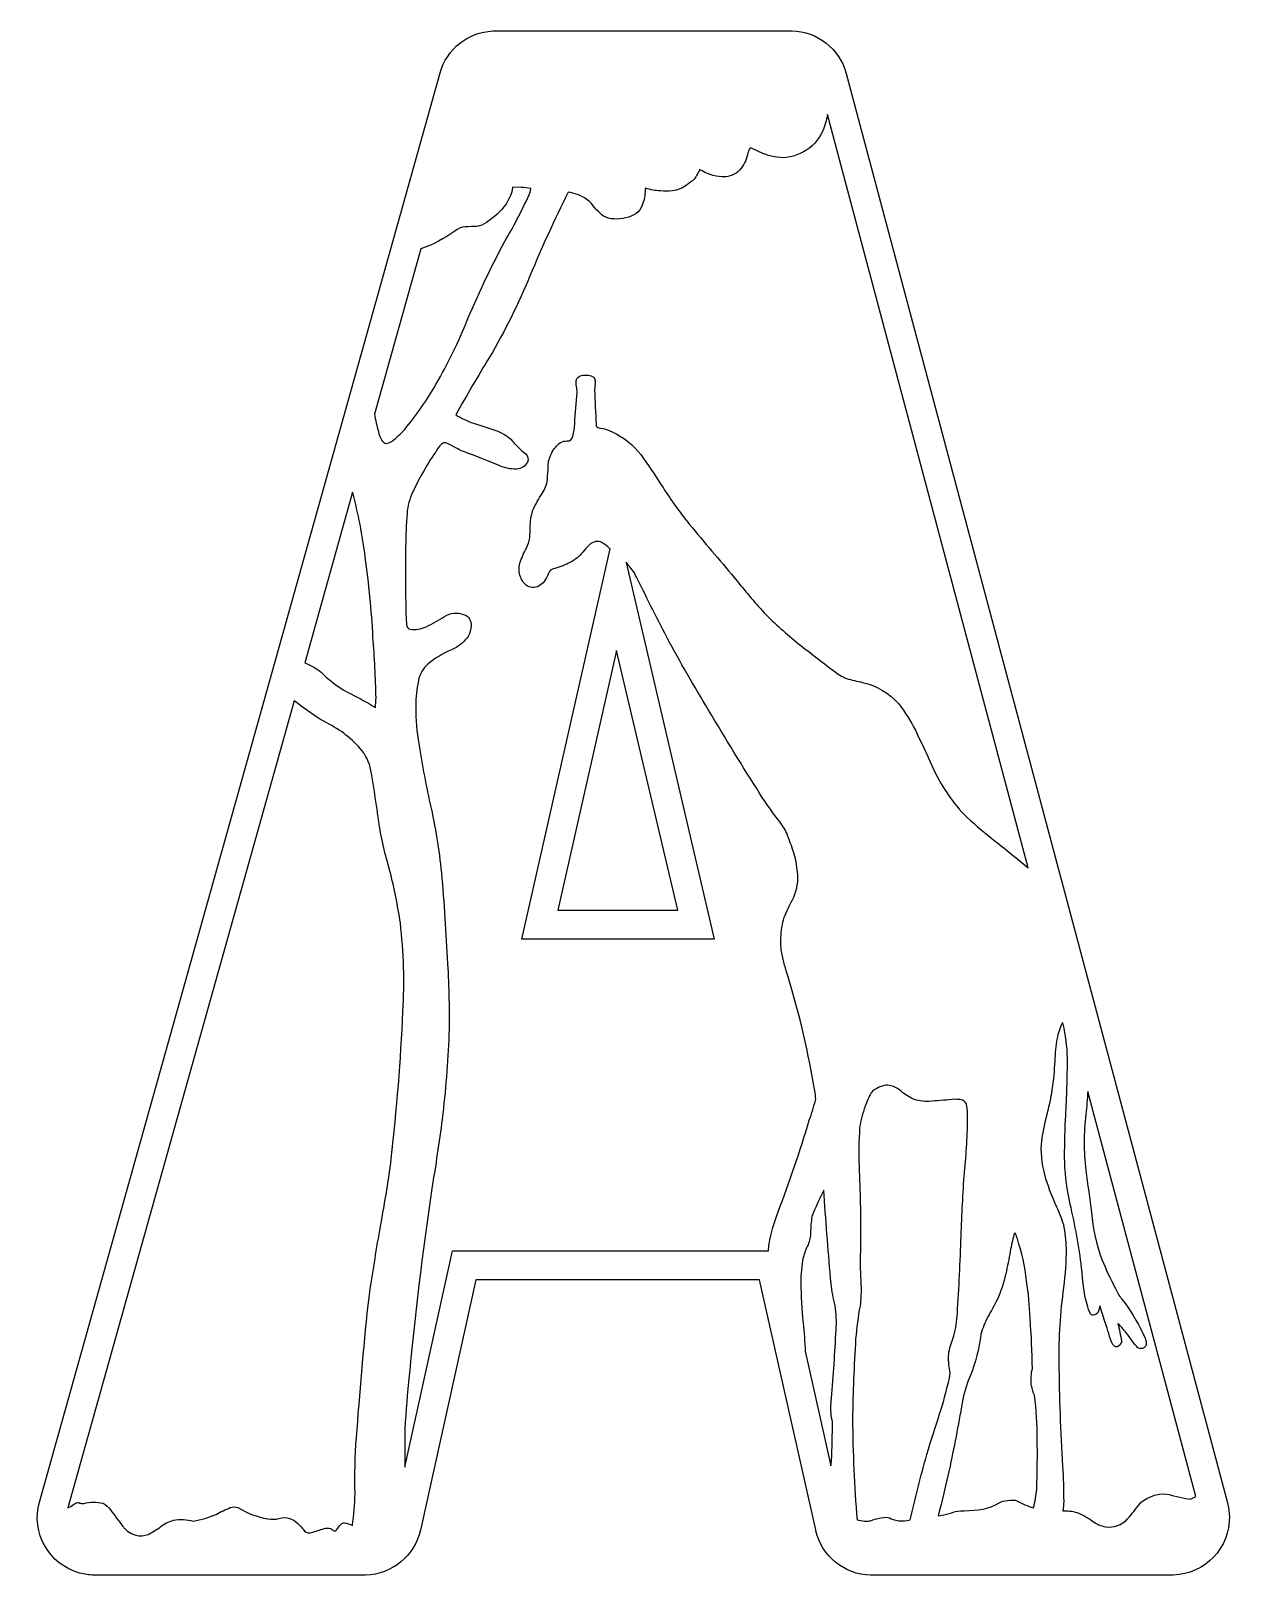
# Model space of a CAD drawing. Extents: x -2 to 1464, y -2 to 1049.
# Drawn here: x -2 to 394, y 539 to 1049 of the extents above; entities that cross this region are included whole.
import ezdxf

# ---------------------------------------------------------------- set-up
doc = ezdxf.new("R2010")
doc.units = 0
doc.header["$MEASUREMENT"] = 0
doc.layers.add('Layer 1', color=7, linetype='Continuous', lineweight=0)

msp = doc.modelspace()

# ---------------------------------------------------------------- linework, layer by layer
at = {"layer": 'Layer 1', "color": 1, "lineweight": 25, "true_color": 0xff0000}
for points, knots in [([(150.49, 1048.82), (142.31, 1048.46), (135.28, 1042.86), (133.1, 1034.97), (133.1, 1034.97), (0.69, 562.76), (0.69, 562.76), (-2.12, 552.61), (3.83, 542.1), (13.98, 539.29), (15.52, 538.88), (17.11, 538.66), (18.71, 538.61), (18.71, 538.61), (108.49, 538.61), (108.49, 538.61), (117.22, 538.85), (124.67, 544.99), (126.59, 553.51), (126.59, 553.51), (144.89, 636.17), (144.89, 636.17), (144.89, 636.17), (238.59, 636.17), (238.59, 636.17), (238.59, 636.17), (257.21, 553.53), (257.21, 553.53), (257.21, 553.53), (257.26, 553.44), (257.26, 553.44), (257.26, 553.44), (257.28, 553.28), (257.28, 553.28), (259.23, 544.84), (266.66, 538.79), (275.33, 538.61), (275.33, 538.61), (375.34, 538.61), (375.34, 538.61), (385.83, 538.9), (394.11, 547.62), (393.86, 558.11), (393.8, 559.6), (393.59, 561.09), (393.23, 562.53), (393.23, 562.53), (267.3, 1034.74), (267.3, 1034.74), (265.1, 1042.94), (257.74, 1048.69), (249.25, 1048.85), (249.25, 1048.85), (150.72, 1048.85), (150.72, 1048.85), (150.72, 1048.85), (150.49, 1048.82), (150.49, 1048.82)], [0, 0, 0, 0, 1, 1, 1, 2, 2, 2, 3, 3, 3, 4, 4, 4, 5, 5, 5, 6, 6, 6, 7, 7, 7, 8, 8, 8, 9, 9, 9, 10, 10, 10, 11, 11, 11, 12, 12, 12, 13, 13, 13, 14, 14, 14, 15, 15, 15, 16, 16, 16, 17, 17, 17, 18, 18, 18, 19, 19, 19, 19]), ([(327.4, 772.27), (323.85, 775.27), (320.24, 778.2), (316.58, 781.05), (313.37, 783.57), (310.24, 786.2), (307.21, 788.94), (304.81, 791.28), (302.66, 793.87), (300.82, 796.68), (298.75, 799.65), (296.98, 802.82), (295.53, 806.13), (293.81, 810.04), (292.01, 813.91), (290.11, 817.74), (288.61, 820.84), (286.77, 823.76), (284.63, 826.45), (281.49, 830.01), (277.32, 832.5), (272.7, 833.57), (270.91, 833.94), (269.14, 834.37), (267.39, 834.86), (265.86, 835.51), (264.43, 836.36), (263.13, 837.4), (259.52, 840.18), (255.88, 842.98), (252.27, 845.75), (248.26, 848.94), (244.43, 852.34), (240.77, 855.93), (237.46, 859.53), (234.28, 863.24), (231.24, 867.07), (231.24, 867.07), (230.27, 868.24), (230.27, 868.24), (225.33, 874.07), (220.42, 879.9), (215.51, 885.75), (212.39, 889.66), (209.47, 893.73), (206.75, 897.93), (204.64, 901.19), (202.47, 904.42), (200.25, 907.61), (197.98, 910.93), (194.97, 913.68), (191.45, 915.62), (189.22, 916.73), (187.71, 917.4), (185.25, 917.78), (184.75, 917.87), (184.63, 918.31), (184.68, 918.82), (184.44, 922.62), (184.25, 926.42), (184.11, 930.22), (184.19, 931.53), (184.55, 933.08), (184.15, 934), (183.41, 935.45), (179.06, 935.59), (178.21, 933.94), (177.78, 931.93), (178.41, 930.52), (178.34, 929.51), (178.03, 925.78), (177.79, 922.8), (177.57, 919.06), (177.5, 917.66), (177.31, 916.26), (176.98, 914.89), (176.81, 913.97), (175.99, 913.31), (175.05, 913.35), (174.3, 913.36), (173.55, 913.2), (172.87, 912.87), (171.6, 911.91), (170.58, 910.66), (169.88, 909.22), (169.18, 907.94), (168.8, 906.49), (168.79, 905.03), (168.73, 903.54), (168.64, 902.05), (168.52, 900.56), (168.32, 898.94), (167.73, 897.38), (166.82, 896.02), (165.64, 894.25), (164.62, 892.39), (163.76, 890.45), (163.17, 888.62), (162.86, 886.72), (162.83, 884.8), (162.82, 883.65), (162.78, 882.5), (162.71, 881.35), (162.54, 880.17), (162.15, 879.02), (161.58, 877.97), (160.74, 876.36), (160.02, 874.69), (159.45, 872.96), (158.99, 871.49), (159.07, 869.89), (159.68, 868.47), (160.03, 867.21), (160.84, 866.12), (161.94, 865.41), (163.32, 864.64), (165.02, 864.78), (166.25, 865.77), (166.9, 866.2), (167.43, 866.77), (167.79, 867.45), (168.35, 868.34), (168.84, 869.26), (169.27, 870.22), (169.67, 870.79), (170.3, 871.16), (170.99, 871.26), (172.8, 871.73), (174.54, 872.4), (176.18, 873.28), (177.94, 874.27), (179.49, 875.58), (180.74, 877.16), (181.26, 877.83), (181.82, 878.47), (182.42, 879.06), (183.5, 880.17), (185.18, 880.46), (186.57, 879.76), (187.42, 879.39), (188.28, 878.42), (189.04, 877.87), (189.04, 877.87), (189.25, 877.66), (189.25, 877.66), (189.25, 877.66), (160.08, 748.74), (160.08, 748.74), (160.08, 748.74), (223.67, 748.74), (223.67, 748.74), (223.67, 748.74), (194.55, 873.24), (194.55, 873.24), (194.55, 873.24), (194.56, 873.25), (194.56, 873.25), (195.59, 871.84), (196.78, 870.79), (197.59, 869.15), (200.98, 862.25), (204.45, 855.37), (207.98, 848.54), (212.37, 840.38), (216.98, 832.33), (221.79, 824.41), (227.31, 815.11), (232.97, 805.9), (238.77, 796.77), (240.83, 793.51), (243.05, 790.37), (245.44, 787.36), (246.4, 786.08), (247.21, 784.69), (247.84, 783.23), (247.86, 783.16), (247.86, 783.09), (247.87, 783.02), (248.26, 781.9), (248.68, 780.79), (249.14, 779.69), (250.34, 776.53), (251.05, 773.2), (251.25, 769.83), (251.42, 767.01), (250.81, 764.2), (249.48, 761.71), (248.45, 759.87), (247.56, 757.95), (246.82, 755.97), (246.11, 753.78), (245.74, 751.49), (245.71, 749.19), (245.61, 747.48), (245.71, 745.77), (245.98, 744.09), (246.55, 741.47), (247.24, 738.88), (248.05, 736.33), (251.9, 723.78), (254.88, 710.97), (256.98, 698.01), (257.12, 697.31), (257.18, 696.61), (257.19, 695.9), (256.6, 693.53), (255.89, 691.19), (255.08, 688.89), (251.99, 678.71), (248.56, 668.63), (244.78, 658.69), (243.5, 655.24), (242.51, 651.7), (241.81, 648.09), (241.69, 647.31), (241.62, 646.51), (241.61, 645.71), (241.61, 645.71), (137.23, 645.71), (137.23, 645.71), (137.23, 645.71), (121.4, 574.3), (121.4, 574.3), (121.4, 574.3), (121.4, 584.71), (121.4, 584.71), (121.61, 590.63), (122.03, 596.54), (122.67, 602.42), (124.68, 623.81), (127.25, 645.14), (130.38, 666.4), (131.62, 673.99), (132.76, 681.6), (133.8, 689.23), (134.88, 698.59), (135.62, 707.98), (136.02, 717.4), (136.18, 725.15), (136.02, 732.9), (135.55, 740.64), (135.04, 750.64), (134.37, 760.62), (133.53, 770.6), (132.74, 778.26), (131.5, 785.87), (129.81, 793.39), (128.24, 800.44), (126.91, 807.54), (125.82, 814.68), (125.22, 818.74), (124.97, 822.85), (125.07, 826.95), (125.18, 829.67), (125.53, 832.38), (126.11, 835.05), (126.72, 837.08), (127.96, 838.87), (129.65, 840.15), (132.19, 842.09), (134.99, 843.67), (137.97, 844.84), (139.69, 845.84), (141.17, 847.18), (142.33, 848.79), (142.84, 849.62), (143.15, 850.56), (143.23, 851.53), (143.49, 852.54), (143.36, 853.61), (142.85, 854.52), (142.39, 855.25), (141.68, 855.78), (140.85, 856.02), (138.78, 856.83), (136.44, 856.58), (134.57, 855.36), (132.6, 854.09), (130.55, 852.95), (128.43, 851.94), (126.76, 851.15), (124.9, 850.88), (123.07, 851.17), (122.8, 851.24), (122.09, 851.7), (121.94, 852.82), (121.73, 857.64), (121.64, 862.47), (121.67, 867.29), (121.52, 874.69), (121.68, 882.09), (122.15, 889.47), (122.37, 891.9), (123.01, 894.27), (124.05, 896.48), (126.51, 901.8), (129.48, 906.86), (132.92, 911.6), (133.28, 912.1), (133.76, 912.5), (134.32, 912.76), (134.64, 912.83), (134.98, 912.79), (135.28, 912.65), (135.28, 912.65), (138.9, 910.7), (138.9, 910.7), (140.61, 909.93), (142.35, 909.25), (144.12, 908.66), (144.12, 908.66), (152.6, 905.21), (152.6, 905.21), (154.41, 904.42), (156.36, 904.01), (158.34, 904.03), (159.88, 904.13), (161.26, 905.02), (161.99, 906.39), (162.33, 907.32), (162.09, 908.37), (161.38, 909.06), (160.82, 909.56), (160.26, 910.03), (159.68, 910.49), (158.71, 911.42), (157.8, 912.4), (156.95, 913.44), (155.62, 914.82), (153.99, 915.88), (152.19, 916.55), (149.54, 917.51), (146.85, 918.4), (144.14, 919.2), (142.1, 919.93), (140.13, 920.86), (138.27, 921.97), (141.84, 928.39), (145.56, 934.73), (149.4, 940.99), (154.48, 949.63), (158.94, 958.61), (162.76, 967.87), (166.67, 977.23), (170.9, 986.47), (175.41, 995.55), (176.45, 995.37), (177.48, 995.13), (178.5, 994.83), (180.83, 993.95), (182.83, 992.38), (184.26, 990.34), (185.12, 989.37), (186.06, 988.47), (187.05, 987.64), (188.13, 987.04), (189.35, 986.71), (190.58, 986.69), (193.15, 986.53), (195.7, 987.16), (197.89, 988.5), (198.76, 989.25), (199.42, 990.2), (199.84, 991.27), (200.56, 992.91), (200.89, 994.69), (200.79, 996.48), (200.78, 996.69), (200.89, 996.74), (200.99, 996.85), (202.57, 996.33), (204.21, 996.03), (205.87, 995.96), (207.18, 995.84), (208.5, 995.84), (209.81, 995.96), (211.54, 996.23), (213.17, 996.91), (214.58, 997.94), (215.47, 998.5), (216.3, 999.14), (217.07, 999.86), (217.76, 1000.88), (218.34, 1001.95), (218.82, 1003.08), (221.02, 1001.6), (223.6, 1000.75), (226.26, 1000.66), (226.26, 1000.66), (227.46, 1000.61), (227.46, 1000.61), (229.44, 1000.8), (231.25, 1001.81), (232.45, 1003.4), (233.66, 1004.9), (234.47, 1006.69), (234.81, 1008.59), (234.95, 1009.15), (235.19, 1009.68), (235.51, 1010.16), (235.77, 1010.16), (236.02, 1010.1), (236.23, 1009.95), (236.23, 1009.95), (239.73, 1008.32), (239.73, 1008.32), (242.18, 1007.29), (244.83, 1006.83), (247.48, 1006.98), (250.7, 1007.43), (253.72, 1008.83), (256.14, 1011), (258.25, 1013.03), (259.74, 1015.6), (260.45, 1018.44), (260.71, 1019.34), (260.91, 1020.25), (261.04, 1021.18), (261.04, 1021.18), (327.4, 772.27), (327.4, 772.27)], [0, 0, 0, 0, 1, 1, 1, 2, 2, 2, 3, 3, 3, 4, 4, 4, 5, 5, 5, 6, 6, 6, 7, 7, 7, 8, 8, 8, 9, 9, 9, 10, 10, 10, 11, 11, 11, 12, 12, 12, 13, 13, 13, 14, 14, 14, 15, 15, 15, 16, 16, 16, 17, 17, 17, 18, 18, 18, 19, 19, 19, 20, 20, 20, 21, 21, 21, 22, 22, 22, 23, 23, 23, 24, 24, 24, 25, 25, 25, 26, 26, 26, 27, 27, 27, 28, 28, 28, 29, 29, 29, 30, 30, 30, 31, 31, 31, 32, 32, 32, 33, 33, 33, 34, 34, 34, 35, 35, 35, 36, 36, 36, 37, 37, 37, 38, 38, 38, 39, 39, 39, 40, 40, 40, 41, 41, 41, 42, 42, 42, 43, 43, 43, 44, 44, 44, 45, 45, 45, 46, 46, 46, 47, 47, 47, 48, 48, 48, 49, 49, 49, 50, 50, 50, 51, 51, 51, 52, 52, 52, 53, 53, 53, 54, 54, 54, 55, 55, 55, 56, 56, 56, 57, 57, 57, 58, 58, 58, 59, 59, 59, 60, 60, 60, 61, 61, 61, 62, 62, 62, 63, 63, 63, 64, 64, 64, 65, 65, 65, 66, 66, 66, 67, 67, 67, 68, 68, 68, 69, 69, 69, 70, 70, 70, 71, 71, 71, 72, 72, 72, 73, 73, 73, 74, 74, 74, 75, 75, 75, 76, 76, 76, 77, 77, 77, 78, 78, 78, 79, 79, 79, 80, 80, 80, 81, 81, 81, 82, 82, 82, 83, 83, 83, 84, 84, 84, 85, 85, 85, 86, 86, 86, 87, 87, 87, 88, 88, 88, 89, 89, 89, 90, 90, 90, 91, 91, 91, 92, 92, 92, 93, 93, 93, 94, 94, 94, 95, 95, 95, 96, 96, 96, 97, 97, 97, 98, 98, 98, 99, 99, 99, 100, 100, 100, 101, 101, 101, 102, 102, 102, 103, 103, 103, 104, 104, 104, 105, 105, 105, 106, 106, 106, 107, 107, 107, 108, 108, 108, 109, 109, 109, 110, 110, 110, 111, 111, 111, 112, 112, 112, 113, 113, 113, 114, 114, 114, 115, 115, 115, 116, 116, 116, 117, 117, 117, 118, 118, 118, 119, 119, 119, 120, 120, 120, 121, 121, 121, 122, 122, 122, 123, 123, 123, 124, 124, 124, 125, 125, 125, 126, 126, 126, 127, 127, 127, 128, 128, 128, 129, 129, 129, 130, 130, 130, 131, 131, 131, 132, 132, 132, 133, 133, 133, 134, 134, 134, 135, 135, 135, 136, 136, 136, 137, 137, 137, 138, 138, 138, 139, 139, 139, 140, 140, 140, 140]), ([(159.88, 997.1), (160.95, 997.13), (162.02, 997.01), (163.05, 996.73), (163.05, 996.73), (163.1, 996.67), (163.1, 996.67), (163, 995.9), (162.76, 995.15), (162.4, 994.47), (160, 989.23), (157.34, 984.12), (154.41, 979.16), (149.67, 970.36), (145.38, 961.33), (141.58, 952.08), (138.57, 944.73), (135.02, 937.6), (130.97, 930.77), (128.13, 926.06), (124.96, 921.56), (121.49, 917.3), (120.16, 915.76), (118.67, 914.37), (117.04, 913.17), (116.47, 912.81), (115.81, 912.59), (115.14, 912.53), (114.64, 912.68), (114.21, 912.99), (113.91, 913.42), (113.29, 914.33), (112.88, 915.37), (112.69, 916.46), (112.18, 918.36), (111.75, 920.28), (111.4, 922.22), (111.4, 922.22), (126.7, 976.82), (126.7, 976.82), (130.72, 978.18), (134.5, 980.16), (137.91, 982.7), (138.9, 983.49), (140.11, 983.98), (141.38, 984.1), (142.66, 984.14), (143.95, 984.19), (145.23, 984.26), (146.38, 984.39), (147.47, 984.83), (148.38, 985.55), (150.91, 987.12), (153.11, 989.16), (154.87, 991.56), (155.97, 993.26), (156.73, 995.17), (157.09, 997.16), (157.09, 997.16), (159.88, 997.1), (159.88, 997.1)], [0, 0, 0, 0, 1, 1, 1, 2, 2, 2, 3, 3, 3, 4, 4, 4, 5, 5, 5, 6, 6, 6, 7, 7, 7, 8, 8, 8, 9, 9, 9, 10, 10, 10, 11, 11, 11, 12, 12, 12, 13, 13, 13, 14, 14, 14, 15, 15, 15, 16, 16, 16, 17, 17, 17, 18, 18, 18, 19, 19, 19, 20, 20, 20, 20]), ([(104.18, 896.34), (106.1, 889.33), (107.48, 882.18), (108.33, 874.96), (109.6, 866.18), (110.45, 857.35), (110.9, 848.49), (111.42, 841.83), (111.76, 835.15), (111.92, 828.47), (111.88, 827.39), (111.82, 826.32), (111.71, 825.25), (109.09, 826.93), (106.36, 828.45), (103.55, 829.78), (100.21, 831.5), (97.14, 833.7), (94.43, 836.32), (93, 837.62), (91.38, 838.69), (89.63, 839.51), (89.32, 839.66), (88.68, 839.92), (88.35, 840.05), (88.35, 840.05), (104.16, 896.43), (104.16, 896.43), (104.16, 896.43), (104.18, 896.34), (104.18, 896.34)], [0, 0, 0, 0, 1, 1, 1, 2, 2, 2, 3, 3, 3, 4, 4, 4, 5, 5, 5, 6, 6, 6, 7, 7, 7, 8, 8, 8, 9, 9, 9, 10, 10, 10, 10]), ([(211.63, 758.28), (211.63, 758.28), (172.03, 758.28), (172.03, 758.28), (172.03, 758.28), (191.4, 844.09), (191.4, 844.09), (191.4, 844.09), (211.63, 758.28), (211.63, 758.28)], [0, 0, 0, 0, 1, 1, 1, 2, 2, 2, 3, 3, 3, 3]), ([(95.61, 820.17), (100.14, 817.97), (104.14, 814.83), (107.36, 810.96), (109.01, 808.77), (110.06, 806.2), (110.42, 803.48), (111.29, 798.2), (112.08, 792.91), (112.8, 787.6), (113.68, 782.07), (114.92, 776.6), (116.52, 771.23), (117.95, 765.58), (119.1, 759.86), (119.95, 754.09), (121.08, 744.41), (121.37, 734.65), (120.81, 724.92), (120.06, 708.65), (118.78, 692.41), (116.97, 676.21), (115.9, 668.27), (114.63, 660.35), (113.14, 652.47), (111.91, 645.37), (110.77, 638.26), (109.72, 631.13), (109.72, 631.13), (109.31, 627.82), (109.31, 627.82), (107.82, 613.25), (106.53, 598.64), (105.43, 584.03), (105.01, 577.88), (104.85, 571.71), (104.98, 565.55), (104.86, 562.03), (104.58, 558.52), (104.14, 555.03), (103.31, 555.47), (102.41, 555.77), (101.49, 555.93), (101.29, 555.91), (101.09, 555.89), (100.9, 555.82), (100.67, 555.71), (100.46, 555.57), (100.31, 555.37), (99.81, 554.84), (99.37, 554.26), (98.99, 553.64), (98.78, 553.45), (98.55, 553.29), (98.29, 553.17), (98.29, 553.17), (98.04, 553.19), (98.04, 553.19), (98.04, 553.19), (97.63, 553.42), (97.63, 553.42), (97.63, 553.42), (97.4, 553.67), (97.4, 553.67), (97.24, 553.81), (97.04, 553.9), (96.84, 553.98), (96.16, 554.21), (95.43, 554.19), (94.75, 553.98), (93.37, 553.51), (91.98, 553.08), (90.58, 552.69), (89.81, 552.45), (88.96, 552.59), (88.33, 553.1), (87.66, 554.04), (86.89, 554.91), (86.04, 555.71), (85.29, 556.41), (84.41, 556.96), (83.46, 557.34), (82.28, 557.71), (81.02, 557.71), (79.85, 557.32), (78.66, 556.97), (77.4, 556.95), (76.2, 557.25), (72.68, 557.77), (69.31, 559.04), (66.31, 560.97), (65.48, 561.22), (64.59, 561.2), (63.77, 560.9), (62.16, 560.25), (60.59, 559.51), (59.06, 558.68), (56.67, 557.6), (54.14, 556.86), (51.55, 556.48), (49.41, 557.01), (47.18, 557.11), (45, 556.75), (43.38, 556.31), (41.88, 555.54), (40.58, 554.48), (39.32, 553.59), (38.01, 552.79), (36.65, 552.08), (33.98, 551.05), (30.96, 551.76), (29.01, 553.85), (28.75, 554.11), (28.5, 554.39), (28.28, 554.69), (26.92, 556.54), (25.53, 558.38), (24.13, 560.2), (23.48, 561.07), (22.65, 561.8), (21.71, 562.35), (19.63, 562.85), (17.47, 562.81), (15.4, 562.26), (15.4, 562.26), (14.95, 562.24), (14.95, 562.24), (14.51, 562.26), (14.08, 562.36), (13.68, 562.56), (13.68, 562.56), (13.36, 562.58), (13.36, 562.58), (12.84, 562.51), (12.35, 562.3), (11.93, 561.97), (11.39, 561.49), (10.76, 561.11), (10.07, 560.86), (10.07, 560.86), (84.85, 827.53), (84.85, 827.53), (87.49, 825.46), (92.64, 821.72), (95.61, 820.17)], [0, 0, 0, 0, 1, 1, 1, 2, 2, 2, 3, 3, 3, 4, 4, 4, 5, 5, 5, 6, 6, 6, 7, 7, 7, 8, 8, 8, 9, 9, 9, 10, 10, 10, 11, 11, 11, 12, 12, 12, 13, 13, 13, 14, 14, 14, 15, 15, 15, 16, 16, 16, 17, 17, 17, 18, 18, 18, 19, 19, 19, 20, 20, 20, 21, 21, 21, 22, 22, 22, 23, 23, 23, 24, 24, 24, 25, 25, 25, 26, 26, 26, 27, 27, 27, 28, 28, 28, 29, 29, 29, 30, 30, 30, 31, 31, 31, 32, 32, 32, 33, 33, 33, 34, 34, 34, 35, 35, 35, 36, 36, 36, 37, 37, 37, 38, 38, 38, 39, 39, 39, 40, 40, 40, 41, 41, 41, 42, 42, 42, 43, 43, 43, 44, 44, 44, 45, 45, 45, 46, 46, 46, 47, 47, 47, 48, 48, 48, 48]), ([(338.78, 721.07), (339.02, 720.5), (339.18, 719.91), (339.26, 719.3), (340.01, 715.64), (340.39, 711.91), (340.37, 708.17), (340.31, 701.81), (340.11, 695.45), (339.75, 689.1), (339.49, 684.35), (339.39, 679.6), (339.46, 674.85), (339.67, 670.27), (340.27, 665.71), (341.25, 661.22), (342.93, 654.28), (344.2, 647.23), (345.04, 640.14), (345.45, 636.13), (345.73, 631.94), (346.84, 628.07), (347.12, 626.88), (347.42, 625.87), (348.06, 624.84), (348.43, 624.11), (350.47, 624.46), (350.75, 626.23), (350.75, 626.23), (351.03, 627.55), (351.03, 627.55), (351.03, 627.55), (352.82, 622.06), (352.82, 622.06), (353.76, 619.72), (354.16, 617.08), (355.35, 614.85), (356.74, 612.67), (358.39, 615.32), (358.24, 615.94), (357.87, 617.86), (357.48, 619.77), (357.06, 621.68), (357.06, 621.68), (357.09, 621.79), (357.09, 621.79), (358.22, 620.56), (359.31, 619.29), (360.35, 617.98), (361.43, 616.62), (362.3, 614.88), (363.63, 613.76), (365.2, 612.92), (366.48, 614), (366.42, 615.33), (366.31, 616.41), (365.82, 617.42), (365.33, 618.39), (363.44, 622.49), (361.06, 626.36), (358.26, 629.91), (357.44, 630.96), (356.76, 632.12), (356.24, 633.35), (354.56, 636.44), (353.07, 639.63), (351.77, 642.9), (349.93, 647.88), (348.75, 653.08), (348.28, 658.37), (347.7, 663.04), (347.09, 667.7), (346.44, 672.36), (345.72, 678.51), (345.72, 684.72), (346.47, 690.86), (346.71, 693.36), (346.93, 695.87), (347.12, 698.37), (347.12, 698.37), (382.77, 564.62), (382.77, 564.62), (382.19, 564.32), (381.62, 564.01), (381.05, 563.69), (379.24, 563.82), (375.7, 564.72), (373.93, 565.23), (369.51, 566.26), (365.14, 563.31), (364.27, 562.17), (362.96, 560.48), (361.61, 558.82), (360.23, 557.18), (358.39, 555.18), (355.68, 554.19), (352.98, 554.55), (351.42, 554.85), (349.95, 555.49), (348.67, 556.43), (347.06, 557.62), (345.31, 558.58), (343.45, 559.31), (341.97, 559.75), (340.42, 559.92), (338.87, 559.81), (339.02, 560.85), (339.1, 561.9), (339.12, 562.94), (339.12, 566.84), (338.99, 570.73), (338.73, 574.62), (338.06, 586.02), (337.66, 597.43), (337.53, 608.84), (337.44, 617.14), (337.95, 625.44), (339.07, 633.67), (339.63, 637.94), (339.91, 642.25), (339.91, 646.55), (339.88, 649.2), (339.58, 651.84), (339.01, 654.42), (338.38, 656.44), (337.62, 658.42), (336.74, 660.34), (335.37, 663.35), (334.17, 666.44), (333.16, 669.59), (331.98, 673.24), (331.47, 677.08), (331.66, 680.91), (331.95, 683.91), (332.51, 686.87), (333.31, 689.78), (334.94, 695.91), (335.89, 702.19), (336.17, 708.53), (336.28, 711), (336.53, 713.46), (336.92, 715.9), (337.29, 717.64), (337.86, 719.34), (338.6, 720.96), (338.62, 721.02), (338.67, 721.08), (338.73, 721.12), (338.73, 721.12), (338.78, 721.07), (338.78, 721.07)], [0, 0, 0, 0, 1, 1, 1, 2, 2, 2, 3, 3, 3, 4, 4, 4, 5, 5, 5, 6, 6, 6, 7, 7, 7, 8, 8, 8, 9, 9, 9, 10, 10, 10, 11, 11, 11, 12, 12, 12, 13, 13, 13, 14, 14, 14, 15, 15, 15, 16, 16, 16, 17, 17, 17, 18, 18, 18, 19, 19, 19, 20, 20, 20, 21, 21, 21, 22, 22, 22, 23, 23, 23, 24, 24, 24, 25, 25, 25, 26, 26, 26, 27, 27, 27, 28, 28, 28, 29, 29, 29, 30, 30, 30, 31, 31, 31, 32, 32, 32, 33, 33, 33, 34, 34, 34, 35, 35, 35, 36, 36, 36, 37, 37, 37, 38, 38, 38, 39, 39, 39, 40, 40, 40, 41, 41, 41, 42, 42, 42, 43, 43, 43, 44, 44, 44, 45, 45, 45, 46, 46, 46, 47, 47, 47, 48, 48, 48, 49, 49, 49, 50, 50, 50, 50]), ([(281.52, 700.43), (282.8, 700.16), (284, 699.6), (285.03, 698.8), (286.3, 697.71), (287.69, 696.78), (289.18, 696.03), (290.9, 695.33), (292.75, 695.03), (294.6, 695.15), (297.16, 695.32), (299.72, 695.52), (302.27, 695.76), (303.41, 695.89), (304.56, 695.82), (305.67, 695.56), (306.5, 695.21), (307.08, 694.44), (307.17, 693.54), (307.34, 692.53), (307.41, 691.5), (307.37, 690.48), (307.34, 684.21), (307, 677.95), (306.35, 671.72), (305.84, 664.68), (305.46, 657.63), (305.22, 650.57), (304.95, 642.07), (304.54, 633.58), (303.99, 625.1), (303.83, 622.6), (303.45, 620.12), (302.86, 617.68), (302.2, 615.93), (301.64, 614.13), (301.2, 612.31), (300.98, 610.5), (301.04, 608.66), (301.41, 606.87), (301.63, 605.85), (301.62, 604.79), (301.36, 603.78), (300.49, 599.79), (299.42, 595.83), (298.14, 591.95), (296.69, 587.47), (295.28, 583), (293.9, 578.5), (291.92, 571.32), (290.08, 564.11), (288.39, 556.86), (286.16, 556.11), (282.7, 556.65), (281.62, 557.51), (280.45, 558.15), (277.03, 557.27), (275.33, 556.59), (274.48, 556.33), (272.43, 556.38), (270.86, 556.93), (269.94, 567.98), (269.44, 579.05), (269.37, 590.13), (269.48, 598.98), (269.82, 607.81), (270.39, 616.64), (270.69, 620.31), (271.18, 623.95), (271.84, 627.57), (272.13, 629.86), (272.24, 632.16), (272.15, 634.47), (272.04, 636.8), (271.94, 639.12), (271.84, 641.45), (272, 647.66), (272.04, 653.86), (271.95, 660.07), (271.95, 660.07), (271.93, 661.34), (271.93, 661.34), (271.81, 665.45), (271.68, 669.56), (271.54, 673.67), (271.38, 677.95), (271.44, 682.22), (271.7, 686.49), (272.02, 688.91), (272.65, 691.28), (273.56, 693.54), (274.07, 695.01), (274.7, 696.44), (275.42, 697.83), (275.82, 698.4), (276.36, 698.85), (276.98, 699.16), (278.15, 699.95), (279.5, 700.42), (280.91, 700.5), (280.91, 700.5), (281.52, 700.43), (281.52, 700.43)], [0, 0, 0, 0, 1, 1, 1, 2, 2, 2, 3, 3, 3, 4, 4, 4, 5, 5, 5, 6, 6, 6, 7, 7, 7, 8, 8, 8, 9, 9, 9, 10, 10, 10, 11, 11, 11, 12, 12, 12, 13, 13, 13, 14, 14, 14, 15, 15, 15, 16, 16, 16, 17, 17, 17, 18, 18, 18, 19, 19, 19, 20, 20, 20, 21, 21, 21, 22, 22, 22, 23, 23, 23, 24, 24, 24, 25, 25, 25, 26, 26, 26, 27, 27, 27, 28, 28, 28, 29, 29, 29, 30, 30, 30, 31, 31, 31, 32, 32, 32, 33, 33, 33, 34, 34, 34, 34]), ([(259.98, 664.08), (260.64, 654.35), (261.41, 644.62), (262.27, 634.9), (262.57, 632.45), (263.02, 630.02), (263.61, 627.62), (264, 624.97), (264.11, 622.28), (263.92, 619.61), (263.56, 612.09), (263.05, 604.57), (262.4, 597.07), (262.15, 594.94), (262.16, 592.78), (262.43, 590.65), (262.51, 590.25), (262.6, 589.85), (262.72, 589.45), (262.72, 585.08), (262.62, 580.71), (262.4, 576.34), (262.4, 576.34), (262.24, 574.71), (262.24, 574.71), (262.24, 574.71), (253.7, 612.56), (253.7, 612.56), (253.59, 615.68), (253.36, 618.8), (253.01, 621.9), (252.53, 626.38), (252.29, 630.87), (252.29, 635.37), (252.25, 638.13), (252.51, 640.88), (253.06, 643.58), (253.45, 645.01), (253.99, 646.4), (254.65, 647.73), (255.2, 649.03), (255.49, 650.43), (255.51, 651.84), (255.5, 653.59), (255.65, 655.33), (255.96, 657.05), (257.07, 660.05), (258.39, 662.97), (259.91, 665.78), (259.91, 665.78), (259.98, 664.08), (259.98, 664.08)], [0, 0, 0, 0, 1, 1, 1, 2, 2, 2, 3, 3, 3, 4, 4, 4, 5, 5, 5, 6, 6, 6, 7, 7, 7, 8, 8, 8, 9, 9, 9, 10, 10, 10, 11, 11, 11, 12, 12, 12, 13, 13, 13, 14, 14, 14, 15, 15, 15, 16, 16, 16, 17, 17, 17, 17]), ([(323.06, 651.59), (323.41, 651), (323.66, 650.37), (323.81, 649.7), (325.3, 645.22), (326.32, 640.59), (326.85, 635.89), (327.48, 631.8), (327.88, 627.67), (328.05, 623.54), (328.45, 617.96), (328.7, 612.38), (328.8, 606.8), (328.38, 605.09), (328.24, 603.32), (328.39, 601.56), (328.39, 601.56), (328.46, 601.11), (328.46, 601.11), (328.72, 600.06), (329.06, 599.03), (329.46, 598.02), (330.11, 593.29), (330.42, 588.52), (330.39, 583.74), (330.48, 578.17), (330.42, 572.61), (330.23, 567.05), (330.08, 564.93), (329.71, 562.84), (329.12, 560.81), (327.22, 561.44), (325.38, 562.23), (323.63, 563.19), (322.53, 563.71), (318.76, 563.1), (318.04, 562.63), (314.08, 560.23), (310.86, 560.08), (306.24, 559.9), (302.6, 559.83), (303.19, 559.12), (297.67, 558.23), (298.92, 563.22), (300.12, 568.24), (301.27, 573.26), (302.87, 580.67), (304.31, 588.11), (305.58, 595.57), (306.13, 598.6), (307.02, 601.55), (308.23, 604.37), (309.96, 608.79), (311.16, 613.39), (311.79, 618.09), (312.29, 620.15), (313.07, 622.12), (314.11, 623.97), (315.13, 625.82), (316.12, 627.65), (317.12, 629.52), (318.38, 632.28), (319.34, 635.16), (319.98, 638.12), (320.54, 640.62), (321.04, 643.12), (321.48, 645.65), (321.8, 647.46), (322.2, 649.26), (322.66, 651.04), (322.71, 651.21), (322.78, 651.37), (322.86, 651.52), (322.92, 651.56), (322.99, 651.6), (323.06, 651.59)], [0, 0, 0, 0, 1, 1, 1, 2, 2, 2, 3, 3, 3, 4, 4, 4, 5, 5, 5, 6, 6, 6, 7, 7, 7, 8, 8, 8, 9, 9, 9, 10, 10, 10, 11, 11, 11, 12, 12, 12, 13, 13, 13, 14, 14, 14, 15, 15, 15, 16, 16, 16, 17, 17, 17, 18, 18, 18, 19, 19, 19, 20, 20, 20, 21, 21, 21, 22, 22, 22, 23, 23, 23, 24, 24, 24, 25, 25, 25, 25])]:
    msp.add_open_spline(points, degree=3, knots=knots, dxfattribs=at)

doc.saveas('drawing.dxf')
